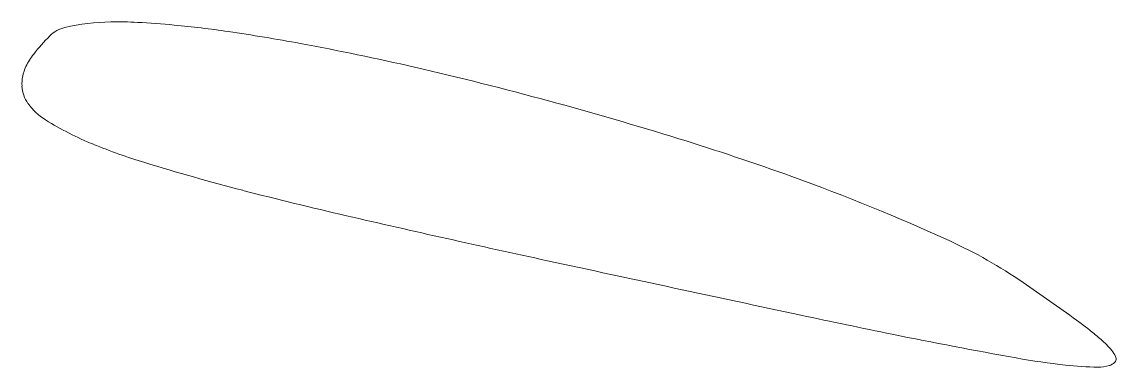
# Model space of a CAD drawing. Header units: millimetres. Extents: x 21.4 to 35.8, y 6.1 to 10.6.
import ezdxf

# ---------------------------------------------------------------- set-up
doc = ezdxf.new("R2010")
doc.units = ezdxf.units.MM
doc.layers.add('4', color=4, linetype='Continuous', lineweight=0, true_color=0x00ffff)

msp = doc.modelspace()

# ---------------------------------------------------------------- linework, layer by layer
at = {"layer": '4'}
msp.add_line((28.315, 7.505), (28.315, 7.505), dxfattribs=at)
for centre, radius, start, end in [((22.624, 7.734), 2.908, 90.903, 102.8544), ((22.664, 5.196), 5.447, 87.2073, 90.903), ((22.069, 10.169), 0.411, 102.8544, 135), ((22.423, 0.259), 10.389, 84.5316, 87.2073), ((22.046, -3.678), 14.345, 81.6801, 84.5316), ((20.365, -15.176), 25.965, 79.5607, 81.6801), ((23.591, 8.646), 2.564, 134.999, 142.1249), ((18.87, -23.29), 34.215, 76.9936, 79.5607), ((22.314, 9.639), 0.947, 142.1249, 153.8657), ((21.931, 9.827), 0.519, 153.8657, 183.2158), ((15.777, -36.682), 47.96, 74.8254, 76.9936), ((21.842, 9.822), 0.431, 183.2158, 215.5302), ((22.155, 10.046), 0.815, 215.5302, 237.9715), ((15.669, -37.078), 48.37, 72.7119, 74.8254), ((23.866, 12.781), 4.041, 237.9715, 247.9964), ((18.987, -26.417), 37.206, 70.302, 72.7119), ((25.499, 16.824), 8.402, 247.9964, 252.873), ((31.7, 36.946), 29.457, 252.873, 255.4768), ((22.744, -15.925), 26.06, 65.3791, 70.302), ((37.588, 59.673), 52.935, 255.4768, 256.9941), ((70.059, 200.255), 197.218, 256.99414, 257.78021), ((30.939, 1.958), 6.389, 55.4271, 65.3791), ((251.698, 1039.053), 1055.457, 257.781206, 257.966173), ((11.281, -26.565), 41.031, 54.2278, 55.4262), ((60.078, 140.162), 136.369, 257.96617, 258.48076), ((32.347, 2.674), 4.993, 50.7918, 54.2278), ((46.155, 71.848), 66.651, 258.48076, 259.90747), ((33.68, 4.307), 2.885, 47.1464, 50.7918), ((34.994, 5.723), 0.953, 40.8008, 47.1464), ((35.335, 6.018), 0.502, 29.8484, 40.8008), ((36.286, 16.399), 10.331, 259.9075, 263.5319), ((35.725, 6.214), 0.0624, 316.9971, 7.9825), ((35.661, 6.205), 0.127, 7.9825, 29.8484), ((35.6, 10.35), 4.243, 263.5319, 269.2825), ((35.554, 6.649), 0.541, 269.2825, 285.4334), ((35.656, 6.278), 0.156, 285.4334, 316.9971)]:
    msp.add_arc(centre, radius, start, end, dxfattribs=at)

doc.saveas('drawing.dxf')
